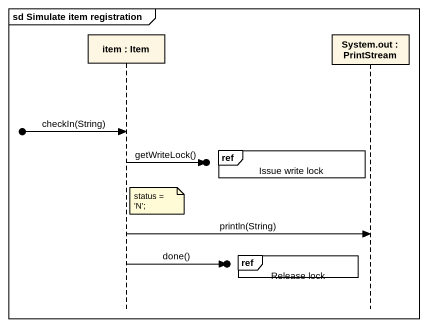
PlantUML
@startuml
mainframe sd Simulate item registration
hide footbox
participant "item : Item" as item
participant "System.out : PrintStream" as System_out

[o-> item : checkIn(String)
ref over System_out : Issue write lock
item ->o] : getWriteLock()
note right of item : status = 'N';
item -> System_out : println(String)
ref over System_out : Release lock
item ->o] : done()
@enduml
